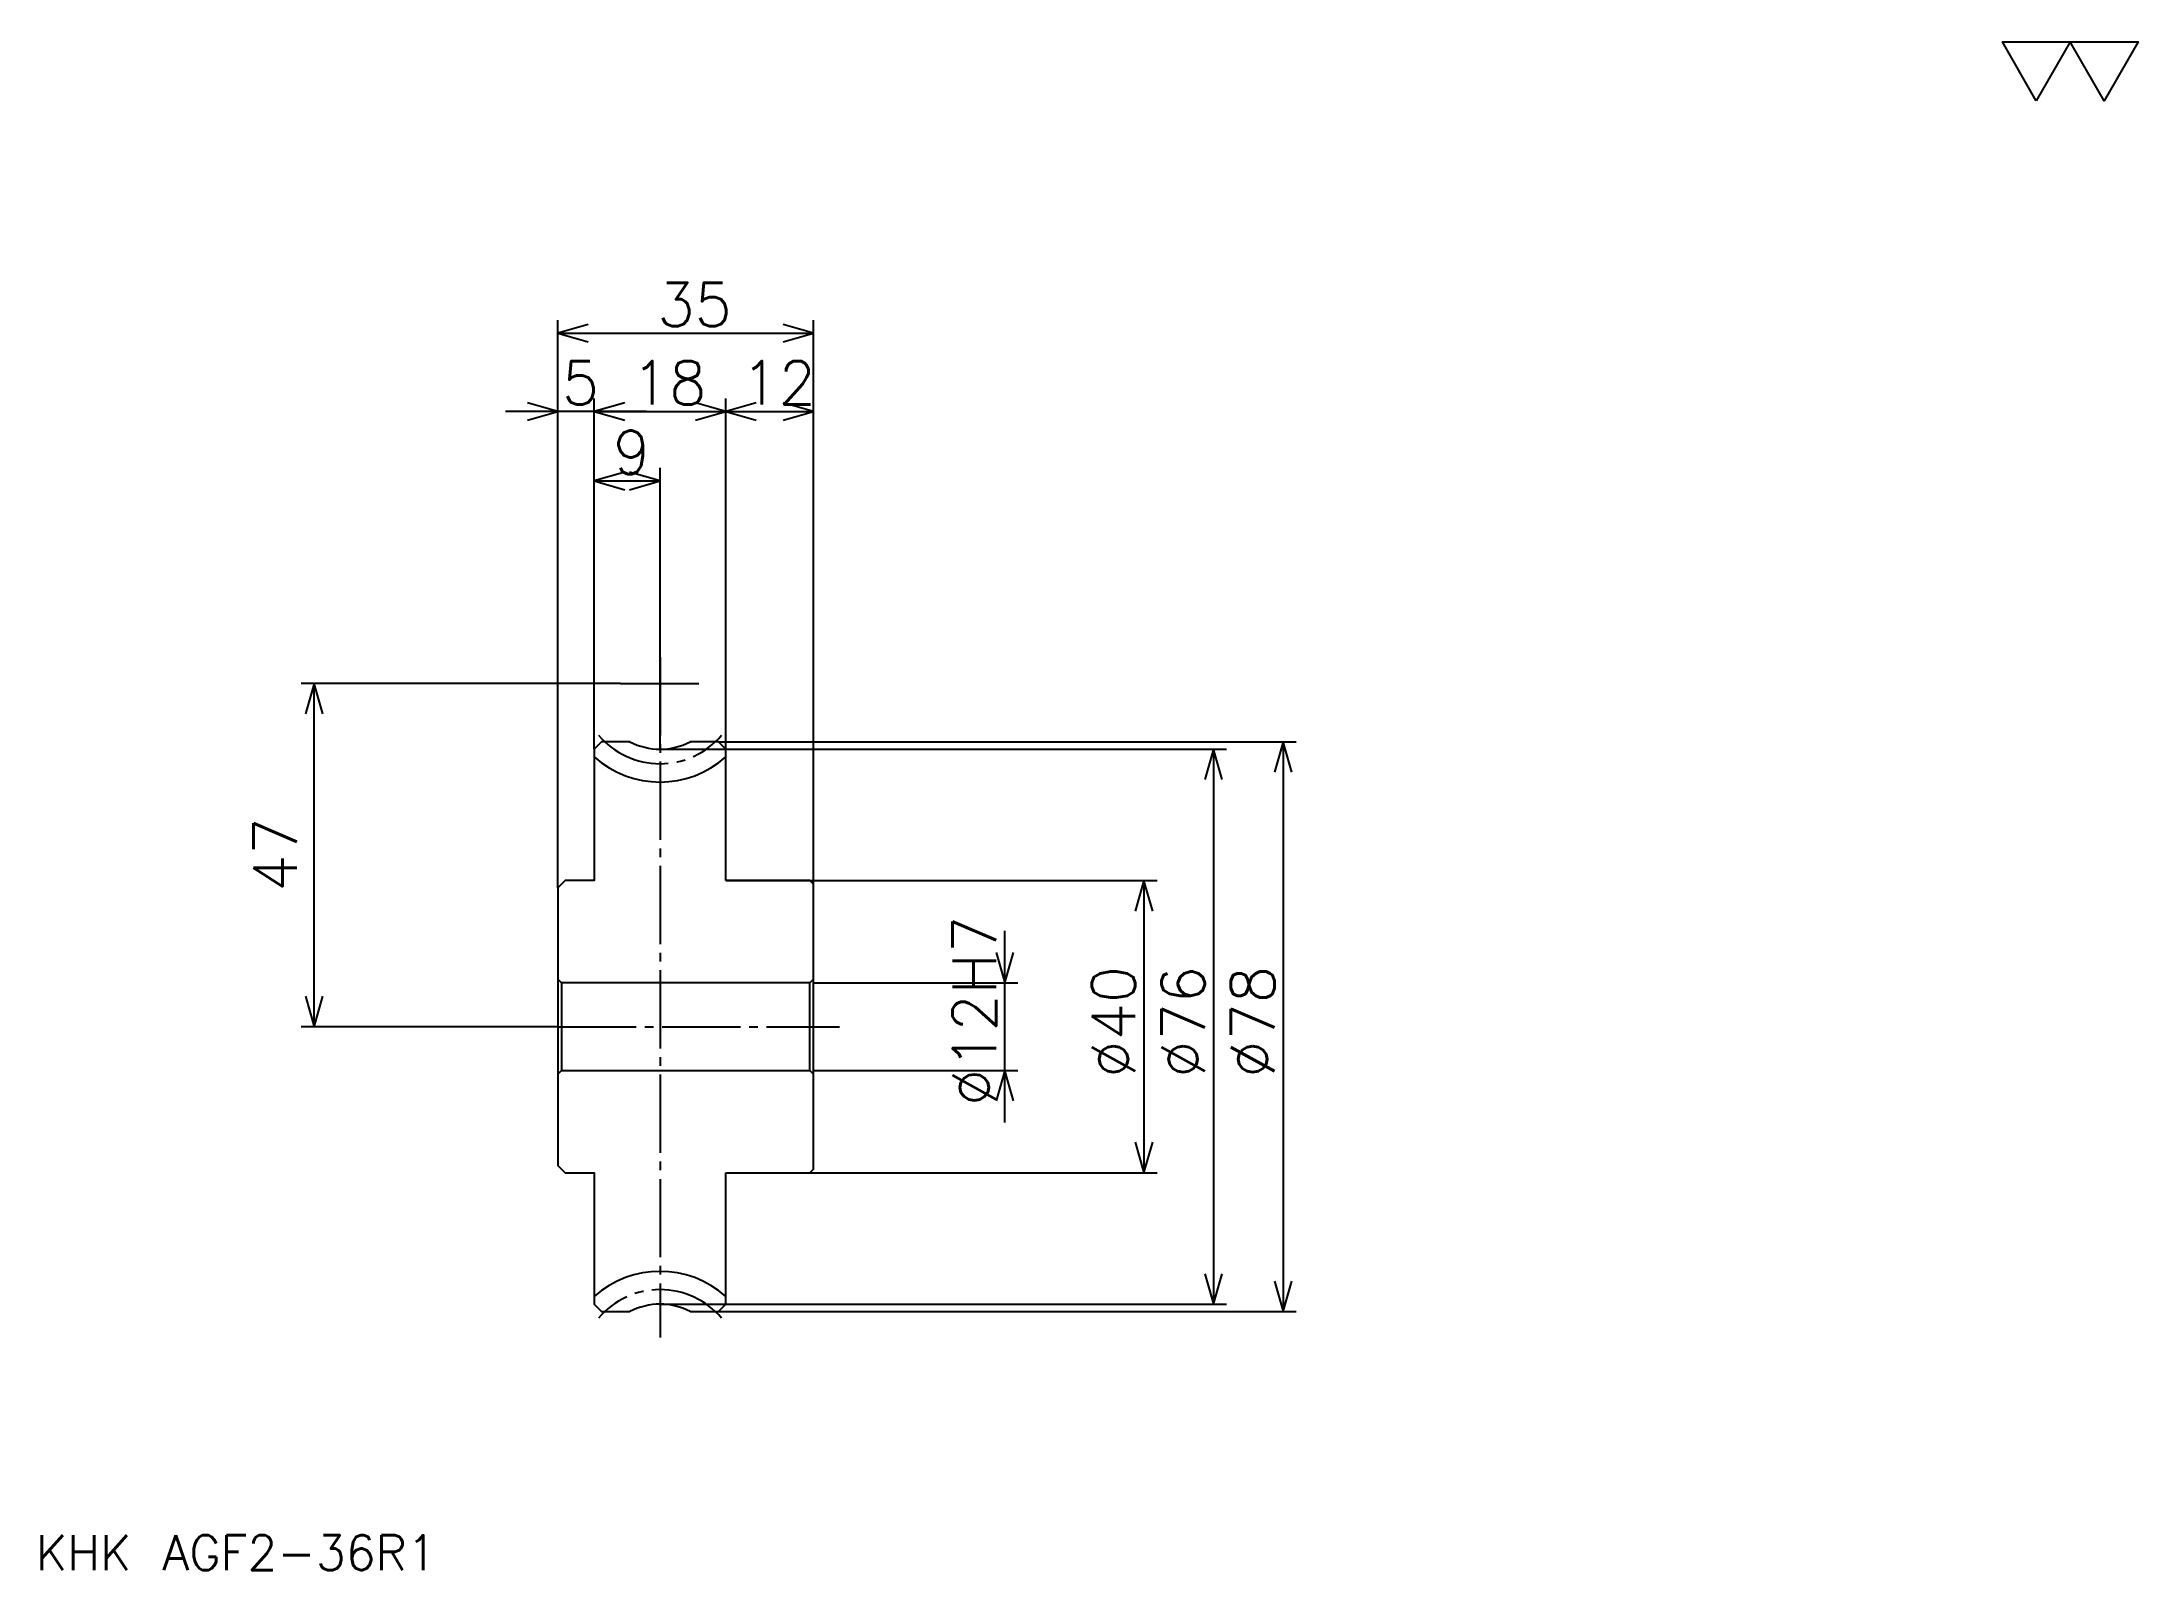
# Model space of a CAD drawing. Extents: x 13 to 300, y 13 to 222.
import ezdxf

# ---------------------------------------------------------------- set-up
doc = ezdxf.new("R2010")
doc.units = 0
doc.linetypes.add('DASHDOT', pattern=[14.285714, 10.714286, -1.190476, 1.190476, -1.190476])
doc.layers.get('0').update_dxf_attribs({"linetype": 'CONTINUOUS'})
doc.layers.add('DASHDOT', color=6, linetype='DASHDOT')
doc.styles.add('KANJI', font='TXT', dxfattribs={"bigfont": 'BIGFONT'})

msp = doc.modelspace()

# ---------------------------------------------------------------- linework, layer by layer
at = {"color": 5}
for p, q in [((83.333336, 126.5), (83.333336, 184.238098)), ((118.333336, 107.5), (118.333336, 184.238098)), ((83.333336, 182.452377), (118.333336, 182.452377)), ((88.333336, 126.5), (88.333336, 173.523804)), ((106.333336, 126.5), (106.333336, 173.523804)), ((95.476196, 171.738098), (76.190475, 171.738098)), ((88.333336, 171.738098), (106.333336, 171.738098)), ((106.333336, 171.738098), (118.333336, 171.738098)), ((97.333336, 125.5), (97.333336, 164)), ((88.333336, 162.214294), (97.333336, 162.214294)), ((91.904762, 134.5), (48.214287, 134.5)), ((50.000004, 87.5), (50.000004, 134.5)), ((83.333336, 106.5), (83.333336, 126.5)), ((88.333336, 125.5), (88.333336, 126.5)), ((105.333336, 126.5), (118.333336, 126.5)), ((106.333336, 125.5), (106.333336, 126.5)), ((118.333336, 126.5), (184.404755, 126.5)), ((118.333336, 107), (118.333336, 126.5)), ((182.619049, 126.5), (182.619049, 48.5)), ((97.333336, 125.5), (118.333336, 125.5)), ((118.333336, 125.5), (174.880951, 125.5)), ((173.095245, 125.5), (173.095245, 49.5)), ((106.333336, 107.5), (118.333336, 107.5)), ((118.333336, 107.5), (165.357147, 107.5)), ((163.571442, 107.5), (163.571442, 67.5)), ((144.523804, 74.35714), (144.523804, 100.64286)), ((118.333336, 93.5), (146.309525, 93.5)), ((83.333336, 87.5), (48.214291, 87.5)), ((118.333336, 81.5), (146.309525, 81.5)), ((106.333336, 67.5), (118.333336, 67.5)), ((118.333336, 67.5), (165.357147, 67.5)), ((97.333336, 49.5), (118.333336, 49.5)), ((118.333336, 49.5), (174.880951, 49.5)), ((105.333336, 48.5), (118.333336, 48.5)), ((118.333336, 48.5), (184.404755, 48.5))]:
    msp.add_line(p, q, dxfattribs=at)
at = {"color": 4}
for p, q in [((118.333336, 94), (117.833336, 93.5)), ((83.333336, 81), (83.833336, 81.5)), ((118.333336, 81), (117.833336, 81.5))]:
    msp.add_line(p, q, dxfattribs=at)
at = {"color": 7}
msp.add_lwpolyline([(285.714294, 214.285721), (281.071442, 222.333344), (299.642853, 222.333344), (295, 214.285721), (290.357147, 222.333344), (285.714294, 214.285721)], dxfattribs=at)
at = {"color": 5}
for points in [[(87.5, 183.642853), (83.333336, 182.452377), (87.5, 181.261902)], [(114.166672, 181.261902), (118.333336, 182.452377), (114.166672, 183.642853)], [(79.166672, 170.547623), (83.333336, 171.738098), (79.166672, 172.928574)], [(92.5, 172.928574), (88.333336, 171.738098), (92.5, 170.547623)], [(92.5, 172.928574), (88.333336, 171.738098), (92.5, 170.547623)], [(102.166672, 170.547623), (106.333336, 171.738098), (102.166672, 172.928574)], [(110.5, 172.928574), (106.333336, 171.738098), (110.5, 170.547623)], [(114.166672, 170.547623), (118.333336, 171.738098), (114.166672, 172.928574)], [(92.5, 163.404755), (88.333336, 162.214294), (92.5, 161.023804)], [(93.166672, 161.023804), (97.333336, 162.214294), (93.166672, 163.404755)], [(51.190479, 130.333328), (50.000004, 134.5), (48.809528, 130.333328)], [(183.809525, 122.333328), (182.619049, 126.5), (181.428574, 122.333328)], [(174.285706, 121.333328), (173.095245, 125.5), (171.904755, 121.333328)], [(164.761902, 103.333336), (163.571442, 107.5), (162.380951, 103.333336)], [(143.333344, 97.666664), (144.523804, 93.5), (145.714294, 97.666664)], [(48.809528, 91.666664), (50.000004, 87.5), (51.190479, 91.666664)], [(145.714294, 77.333336), (144.523804, 81.5), (143.333344, 77.333336)], [(162.380951, 71.666664), (163.571442, 67.5), (164.761902, 71.666664)], [(171.904755, 53.666668), (173.095245, 49.5), (174.285706, 53.666668)], [(181.428574, 52.666668), (182.619049, 48.5), (183.809525, 52.666668)]]:
    msp.add_lwpolyline(points, dxfattribs=at)
at = {"color": 4}
for points in [[(93.210228, 126.5), (89.333336, 126.5), (88.333336, 125.5), (88.333336, 107.5), (84.333336, 107.5), (83.333336, 106.5), (83.333336, 81)], [(106.333336, 107.5), (106.333336, 125.5), (105.333336, 126.5), (101.456444, 126.5)], [(106.333336, 67.5), (117.833336, 67.5), (118.333336, 68), (118.333336, 107), (117.833336, 107.5), (106.333336, 107.5)], [(83.333336, 94), (83.833336, 93.5), (83.833336, 81.5), (117.833336, 81.5), (117.833336, 93.5), (83.833336, 93.5)], [(83.333336, 81), (83.333336, 68.5), (84.333336, 67.5), (88.333336, 67.5), (88.333336, 49.5), (89.333336, 48.5), (93.210228, 48.5)], [(101.456444, 48.5), (105.333336, 48.5), (106.333336, 49.5), (106.333336, 67.5)]]:
    msp.add_lwpolyline(points, dxfattribs=at)
for centre, radius, start, end in [((97.333336, 134.5), 9, 242.73395372, 297.26604628), ((97.333336, 134.5), 13.5, 228.18968249, 311.81031751), ((97.333336, 40.5), 13.5, 48.18968249, 131.81031751), ((97.333336, 40.5), 9, 62.73395372, 117.26604628)]:
    msp.add_arc(centre, radius, start, end, dxfattribs=at)
at = {"layer": 'DASHDOT', "color": 7}
for p, q in [((97.333336, 138.071426), (97.333336, 44.92857)), ((91.904762, 134.5), (102.761909, 134.5)), ((83.333336, 87.5), (121.90477, 87.5))]:
    msp.add_line(p, q, dxfattribs=at)
for centre, start, end in [((97.333336, 134.5), 219.99999848, 320.00000152), ((97.333336, 40.5), 39.99999848, 140.00000152)]:
    msp.add_arc(centre, 11, start, end, dxfattribs=at)

# ---------------------------------------------------------------- texts
at = {"color": 7, "style": 'KANJI'}
for s, height, p in [('35', 5.952381, (96.964287, 183.404755)), ('5', 5.952381, (83.898811, 172.690475)), ('18', 5.952381, (93.464287, 172.690475)), ('12', 5.952381, (108.464287, 172.690475)), ('9', 5.952381, (90.898811, 163.166656)), ('KHK AGF2-36R1', 4.761905, (11.904762, 13.095238))]:
    msp.add_text(s, height=height, dxfattribs=at).set_placement(p)
for s, p in [('47', (47.619053, 105.940475)), ('%%c12H7', (143.333344, 76.636902)), ('%%c40', (162.380951, 80.505951)), ('%%c76', (171.904755, 80.505951)), ('%%c78', (181.428574, 80.505951))]:
    msp.add_text(s, height=5.952381, rotation=90, dxfattribs=at).set_placement(p)

doc.saveas('drawing.dxf')
